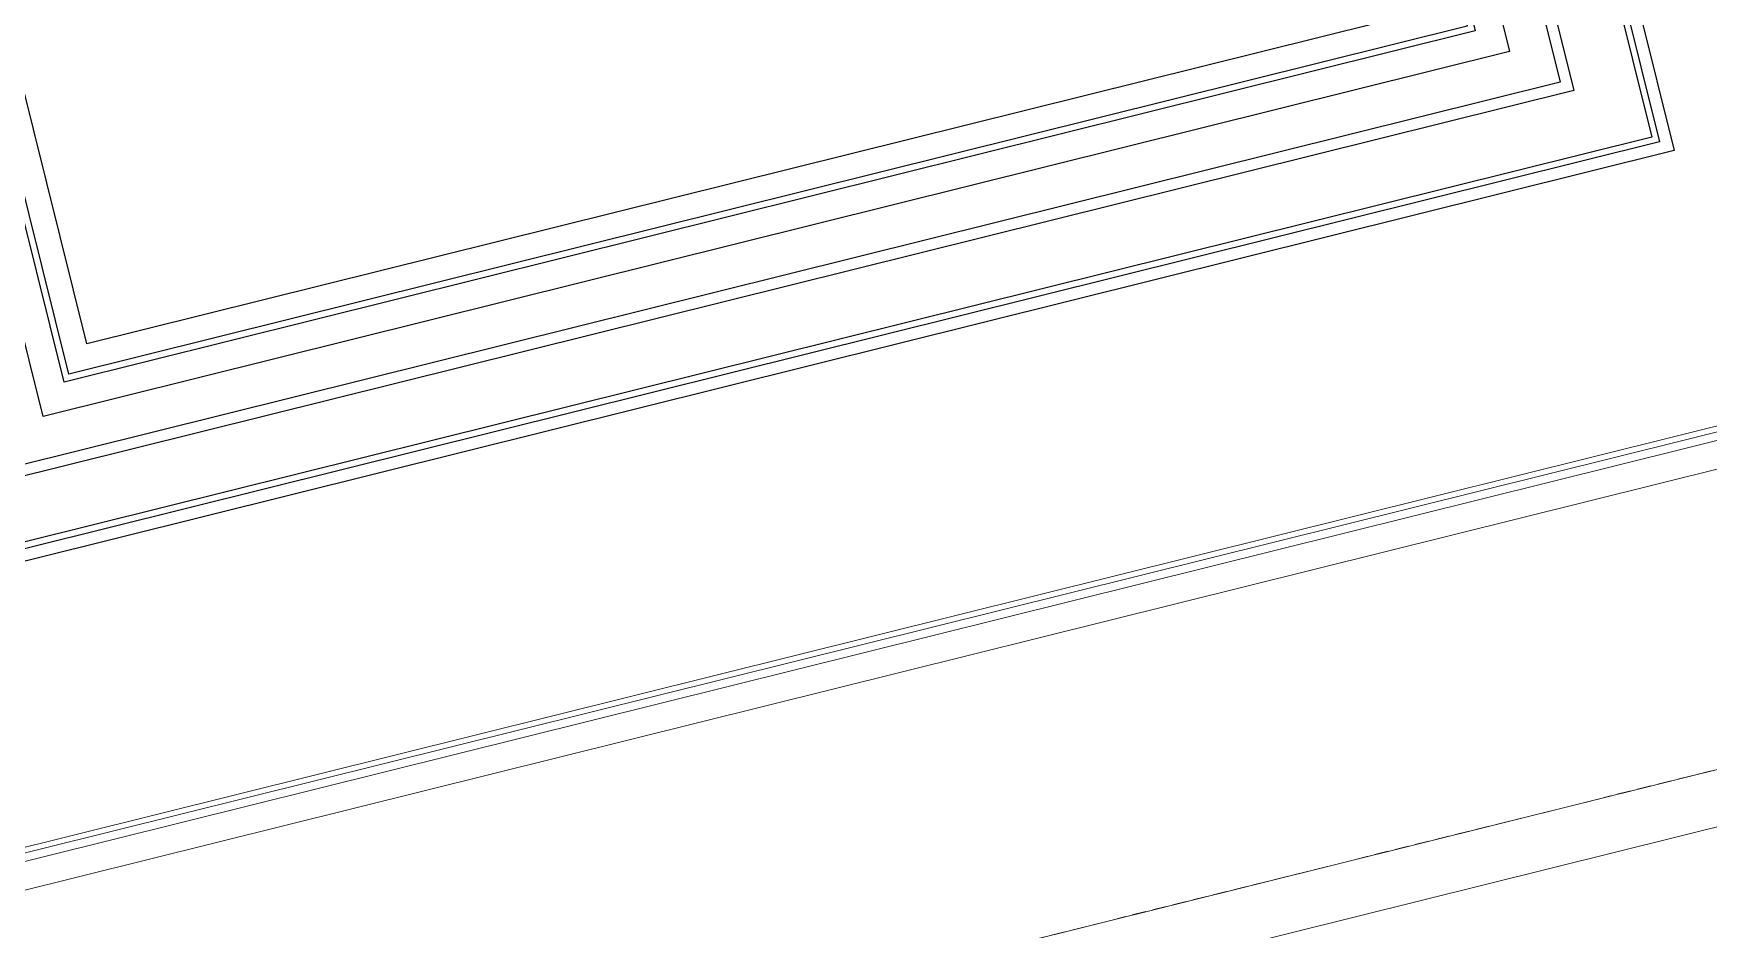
# Model space of a CAD drawing. Header units: inches. Extents: x 122939 to 389145, y 29603 to 529479.
# Drawn here: x 350955 to 351558, y 508612 to 508934 of the extents above; entities that cross this region are included whole.
import ezdxf

# ---------------------------------------------------------------- set-up
doc = ezdxf.new("R2010")
doc.units = ezdxf.units.IN
doc.header["$MEASUREMENT"] = 0
doc.linetypes.add('DASHED', pattern=[0.75, 0.5, -0.25])
doc.linetypes.add('HIDDEN', pattern=[0.375, 0.25, -0.125])
doc.layers.add('A-FLOR-TIL1', color=6, linetype='Continuous', lineweight=18)
doc.layers.add('Marble', color=6, linetype='Continuous', lineweight=0)
doc.layers.add('A-Hidden', color=8, linetype='HIDDEN')
doc.layers.add('gypsum', color=31, linetype='Continuous')

msp = doc.modelspace()

# ---------------------------------------------------------------- linework, layer by layer
at = {"layer": 'A-FLOR-TIL1'}
for p, q in [((350111.753, 508308.588, 0), (355313.238, 509602.709, 0)), ((350116.582, 508289.18, 0), (355318.067, 509583.3, 0))]:
    msp.add_line(p, q, dxfattribs=at)
at = {"layer": 'A-Hidden', "linetype": 'DASHED', "lineweight": 0, "ltscale": 10}
msp.add_line((349611.102, 508184.027, 0), (357525.084, 510153.012, 0), dxfattribs=at)
at = {"layer": 'gypsum', "elevation": 0.001}
for points in [[(350758.801, 509395.786), (351381.818, 509550.791), (351545.709, 508892.061), (350922.692, 508737.055)], [(350764.057, 509392.624), (351378.656, 509545.535), (351540.453, 508895.223), (350925.854, 508742.311)], [(350766.874, 509390.93), (351376.962, 509542.719), (351537.637, 508896.917), (350927.548, 508745.128)], [(350794.887, 509374.079), (351360.111, 509514.705), (351509.623, 508913.768), (350944.4, 508773.141)], [(350799.864, 509371.085), (351357.117, 509509.729), (351504.647, 508916.762), (350947.393, 508778.118)], [(350818.062, 509360.138), (351346.171, 509491.531), (351486.449, 508927.708), (350958.34, 508796.316)], [(350830.483, 509352.667), (351338.699, 509479.11), (351474.028, 508935.18), (350965.811, 508808.736)], [(350833.364, 509350.933), (351336.966, 509476.229), (351471.147, 508936.913), (350967.545, 508811.618)], [(350844.191, 509344.421), (351330.453, 509465.402), (351460.32, 508943.426), (350974.058, 508822.445)], [(350844.191, 509344.421), (351330.453, 509465.402), (351460.32, 508943.426), (350974.058, 508822.445)]]:
    msp.add_lwpolyline(points, close=True, dxfattribs=at)
at = {"layer": 'Marble', "elevation": -0.006}
for points in [[(351689.687, 508824.834), (350883.76, 508624.32)], [(351696.963, 508824.583), (350884.243, 508622.38)], [(351697.687, 508821.672), (350884.967, 508619.468)], [(351712.717, 508815.106), (350897.013, 508612.161)]]:
    msp.add_lwpolyline(points, dxfattribs=at)

doc.saveas('drawing.dxf')
